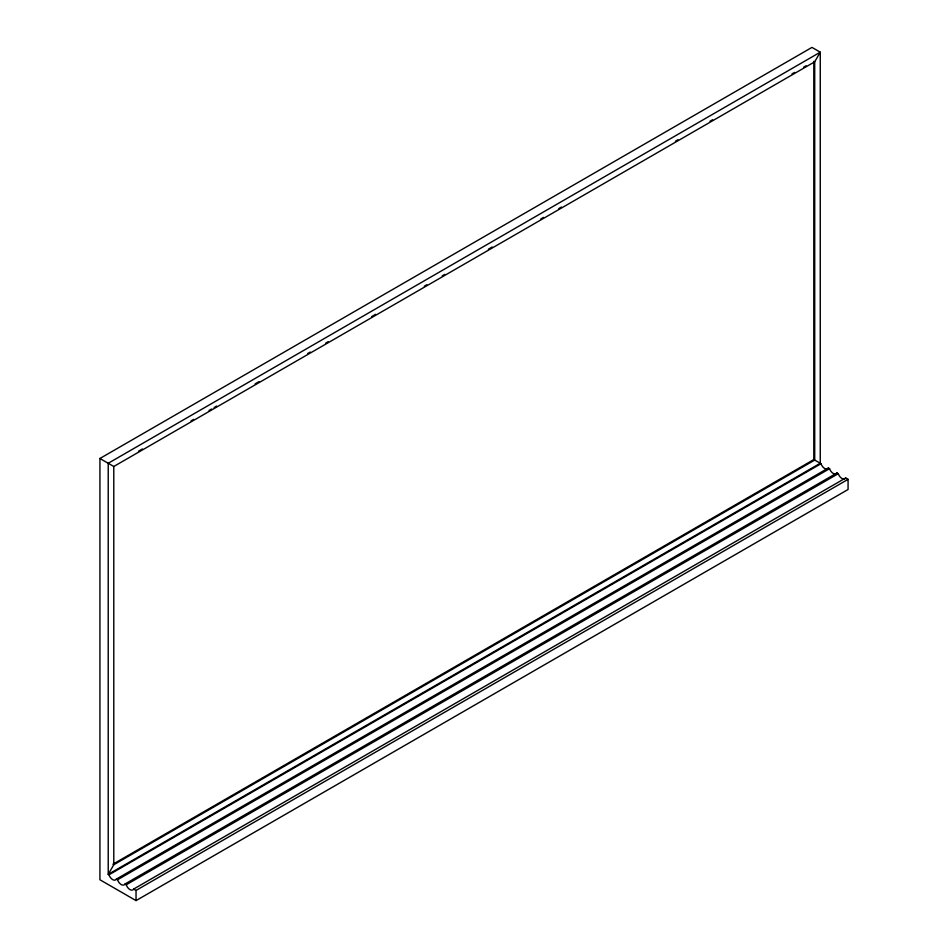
<?xml version="1.0" encoding="UTF-8"?>
<svg xmlns="http://www.w3.org/2000/svg" width="948" height="948" viewBox="0 0 948 948"><rect width="100%" height="100%" fill="white"/><g stroke="black" fill="none" stroke-linecap="round" stroke-linejoin="round"><path stroke-width="1.42" d="M99.931 458.488L811.962 47.4L820.257 52.187L820.257 463.288L108.226 874.376L108.226 463.276L820.257 52.187L814.699 61.821L814.699 460.076L113.784 864.742L108.226 874.376L108.973 874.803A5.83 3.365 60 0 0 112.682 879.614A5.83 3.365 60 0 0 116.391 879.08L828.422 467.992L829.583 468.668A5.83 3.365 60 0 0 833.292 473.479A5.83 3.365 60 0 0 837.001 472.945L838.269 473.68A5.83 3.365 60 0 0 841.978 478.503A5.83 3.365 60 0 0 845.687 477.97L848.069 479.344L848.069 489.512L136.038 900.6L99.931 879.756L99.931 458.488L113.784 466.487L814.699 61.821L813.822 61.312M138.538 451.189L142.378 448.973M191.069 420.853L193.641 419.371M209.01 410.496L211.57 409.015M214.141 407.533L216.701 406.064M255.142 383.869L258.982 381.641M307.673 353.533L310.245 352.052M325.614 343.176L328.174 341.695M371.746 316.549L375.586 314.321M424.277 286.213L426.849 284.732M442.218 275.856L444.778 274.375M488.35 249.229L492.19 247.001M540.881 218.893L543.453 217.412M558.822 208.536L561.394 207.055M675.426 141.216L677.998 139.735M710.028 121.237L712.588 119.756M792.03 73.897L794.602 72.415M803.572 67.237L806.132 65.756M826.893 469.07A5.83 3.365 60 0 1 821.004 463.714L813.822 459.567L112.907 864.232L113.784 864.742L113.784 466.487M108.973 874.803L821.004 463.714M116.391 879.08L117.552 879.756L829.583 468.668M117.552 879.756A5.83 3.365 60 0 0 121.261 884.579A5.83 3.365 60 0 0 124.97 884.034L837.001 472.945M124.97 884.034L126.238 884.768L838.269 473.68M126.238 884.768A5.83 3.365 60 0 0 129.947 889.591A5.83 3.365 60 0 0 133.656 889.058L845.687 477.97M133.656 889.058L136.038 890.433L848.069 479.344M813.822 62.793L813.822 459.567M136.038 890.433L136.038 900.6M828.422 467.992A5.83 3.365 60 0 1 827.509 468.881"/></g></svg>
